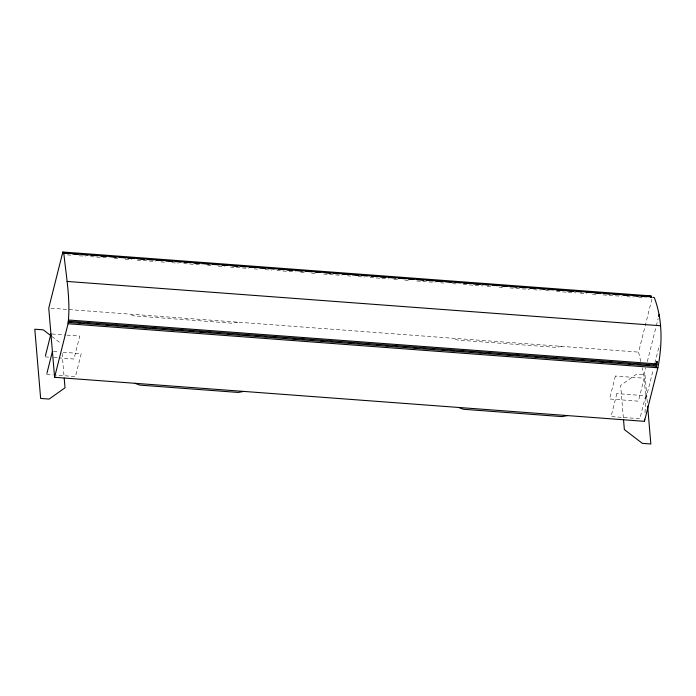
<?xml version="1.0" encoding="UTF-8"?>
<svg xmlns="http://www.w3.org/2000/svg" width="696" height="696" viewBox="0 0 696 696"><rect width="100%" height="100%" fill="white"/><g stroke="black" fill="none" stroke-linecap="round" stroke-linejoin="round"><path stroke-width="0.52" stroke-dasharray="3.48 2.61" d="M645.001 412.737L645.905 398.764L643.913 375.188L642.225 367.845M640.772 361.555L638.597 352.115L652.048 298.558L650.351 298.436M643.913 375.188L645.766 367.845M647.341 361.546L656.041 326.911M656.311 325.858L658.155 318.507M645.905 398.764L653.292 369.376M654.875 363.077L659.356 345.233M237.901 322.196L232.464 323.231L133.815 315.862L129.091 314.07M561.646 346.364L556.208 347.4L457.559 340.031L452.826 338.247M67.46 254.91L72.715 255.31M79.031 255.78L85.338 256.25M90.602 256.641L108.959 258.016M114.379 258.416L118.711 258.738M125.219 259.225L131.718 259.712M137.138 260.113L155.556 261.487M160.976 261.896L166.396 262.296M171.816 262.705L178.315 263.192M183.735 263.593L202.162 264.967M207.573 265.376L212.993 265.776M218.413 266.185L224.912 266.672M230.333 267.073L248.759 268.447M254.17 268.856L259.591 269.256M265.011 269.665L271.51 270.152M276.93 270.553L295.356 271.927M300.776 272.336L306.188 272.736M311.608 273.145L317.028 273.545M323.527 274.033L341.954 275.407M347.374 275.807L352.785 276.216M358.205 276.616L364.713 277.104M370.124 277.513L380.964 278.322M382.052 278.4L388.551 278.887M393.971 279.287L399.391 279.696M404.802 280.096L410.222 280.505M416.73 280.993L435.148 282.367M440.568 282.767L444.901 283.089M452.487 283.663L457.907 284.064M463.327 284.473L474.159 285.282M475.246 285.36L482.833 285.925M487.165 286.247L492.585 286.656M499.084 287.135L503.417 287.465M509.924 287.944L529.43 289.405M533.762 289.727L540.261 290.215M545.681 290.615L551.101 291.024M556.522 291.424L567.353 292.233M568.441 292.32L576.027 292.885M580.36 293.207L586.867 293.695M592.279 294.095L596.62 294.417M603.119 294.904L621.537 296.279M626.878 296.679L633.282 297.157M638.615 297.557L643.948 297.958M50.912 308.232L638.597 352.115M51.991 333.984L65.868 335.02M66.938 335.098L79.744 336.055L73.976 359.014L59.038 357.901M53.479 351.541L58.812 351.941M63.084 352.263L81.223 353.611L75.464 376.571L54.114 374.979M45.162 356.865L49.433 357.178M53.696 357.5L57.968 357.822M46.649 374.422L53.053 374.9M51.852 336.429L61.283 343.659M647.367 402.897L644.992 374.779L636.518 374.144L620.632 385.419L623.451 418.792M62.101 353.35L64.102 377.032M615.36 376.049L609.592 398.999L638.406 401.157L644.174 378.198L615.36 376.049M616.839 393.605L611.071 416.556L639.885 418.705L645.653 395.754L616.839 393.605"/><path stroke-width="1.04" d="M653.448 364.878L655.832 363.965L656.972 361.615L656.545 366.314L68.382 322.396L68.338 321.848M62.579 253.727L62.831 252.004L650.986 295.913L651.5 296.879L63.336 252.97L62.196 254.519L48.746 308.076L54.593 377.293L644.444 421.332L644.583 419.183M656.65 364.765L656.972 361.615M54.593 377.293L68.043 323.744C70.774 300.385 66.224 276.677 63.832 253.483L63.336 252.97M656.206 367.653L656.493 365.765L656.545 366.314M644.444 421.332L657.903 367.784C662.314 344.607 662.81 319.856 654.292 297.566L652.761 297.357M45.423 355.821L50.93 333.906M46.91 373.378L52.409 351.463M68.382 322.396L68.573 320.003L655.649 363.834M658.677 316.41L659.208 314.314M650.743 297.636L651.5 296.879L647.602 295.661M243.757 391.422L238.31 392.448L139.67 385.088L134.937 383.296M567.492 415.59L562.055 416.617L463.405 409.257L458.681 407.465M69.435 253.701L62.936 253.214L62.831 252.004M72.68 253.944L78.1 254.353M81.345 254.588L87.844 255.075M91.098 255.319L97.597 255.806M100.842 256.05L106.262 256.45M109.507 256.694L116.006 257.181M119.26 257.424L125.759 257.911M127.925 258.068L134.424 258.555M137.669 258.799L144.168 259.286M147.421 259.521L152.833 259.93M156.087 260.173L162.586 260.661M165.831 260.904L172.33 261.383M175.583 261.626L180.995 262.035M184.249 262.279L190.748 262.757M193.993 263.001L199.413 263.41M202.658 263.654L209.157 264.132M212.411 264.376L218.909 264.863M222.154 265.106L227.575 265.507M231.907 265.837L237.319 266.237M240.572 266.481L245.984 266.881M249.238 267.125L255.736 267.612M258.982 267.856L265.481 268.343M268.734 268.586L274.146 268.987M278.478 269.308L283.898 269.717M287.144 269.961L292.564 270.361M295.809 270.605L302.308 271.092M305.561 271.336L312.06 271.814M315.314 272.058L320.725 272.467M325.058 272.788L330.478 273.189M333.723 273.432L339.143 273.841M342.389 274.085L348.887 274.563M352.141 274.807L358.64 275.294M361.885 275.538L367.305 275.938M371.638 276.269L377.049 276.669M380.303 276.912L385.715 277.312M388.968 277.556L395.467 278.043M398.712 278.287L405.211 278.774M408.465 279.018L413.876 279.418M417.13 279.661L423.629 280.149M426.874 280.392L433.373 280.871M435.539 281.036L442.038 281.523M445.292 281.767L451.791 282.245M455.036 282.489L460.456 282.898M463.701 283.142L470.2 283.62M473.454 283.864L479.953 284.351M483.198 284.594L488.618 284.995M492.951 285.325L498.362 285.725M501.616 285.969L507.027 286.369M510.281 286.613L516.78 287.1M520.025 287.344L526.524 287.831M529.778 288.074L535.189 288.475M539.522 288.796L544.942 289.205M548.187 289.449L553.607 289.849M556.852 290.093L563.351 290.58M566.605 290.824L573.104 291.302M576.349 291.546L581.769 291.955M586.102 292.276L591.513 292.685M594.767 292.92L600.178 293.329M603.432 293.573L609.931 294.06M613.176 294.295L619.675 294.782M622.929 295.026L628.34 295.435M632.681 295.757L638.093 296.157M641.347 296.4L646.758 296.809M67.051 281.436L660.295 325.728M68.678 321.221L656.841 365.13L656.737 363.921M69.417 321.935L71.584 322.091M78.082 322.579L80.249 322.744M87.835 323.309L90.002 323.466M96.5 323.953L98.667 324.118M106.244 324.684L108.411 324.841M115.997 325.406L118.163 325.571M124.662 326.059L126.829 326.215M134.406 326.781L136.573 326.946M143.071 327.433L146.325 327.677M152.824 328.155L156.069 328.399M162.568 328.886L164.734 329.051M171.233 329.53L173.4 329.695M180.986 330.261L183.152 330.426M189.651 330.905L192.905 331.148M199.404 331.635L202.649 331.879M209.148 332.366L211.314 332.523M217.813 333.01L219.98 333.175M227.566 333.741L229.732 333.897M237.31 334.463L239.476 334.628M245.975 335.115L249.229 335.359M255.728 335.837L257.894 336.003M264.393 336.49L266.559 336.647M274.137 337.212L276.303 337.377M283.89 337.943L286.056 338.108M292.555 338.587L295.8 338.83M302.299 339.317L304.465 339.483M310.964 339.961L313.13 340.126M320.717 340.692L322.883 340.857M330.461 341.423L332.627 341.579M339.126 342.067L341.292 342.232M348.879 342.797L351.045 342.954M357.544 343.441L359.71 343.606M367.288 344.172L369.454 344.329M377.041 344.894L379.207 345.059M385.706 345.547L387.872 345.703M395.45 346.269L397.616 346.434M404.115 346.921L406.281 347.078M413.868 347.643L416.034 347.809M423.612 348.374L425.778 348.539M432.277 349.018L434.443 349.183M442.03 349.749L444.196 349.914M450.695 350.392L453.94 350.636M460.439 351.123L463.693 351.367M470.192 351.854L472.358 352.011M478.857 352.498L481.023 352.663M488.601 353.229L490.767 353.385M498.353 353.951L500.52 354.116M507.019 354.603L510.272 354.847M516.771 355.325L518.938 355.491M525.437 355.978L527.603 356.135M535.18 356.709L537.347 356.865M544.933 357.431L547.1 357.596M553.598 358.083L556.843 358.318M563.342 358.805L565.509 358.971M572.008 359.458L574.174 359.615M581.76 360.18L583.927 360.345M591.504 360.911L593.671 361.067M600.169 361.555L603.423 361.798M609.922 362.285L612.088 362.442M618.587 362.929L620.754 363.095M628.331 363.66L630.498 363.817M638.084 364.391L640.25 364.547M646.749 365.035L648.916 365.2M68.043 323.744L657.903 367.784M50.991 335.768L43.274 329.852L34.8 329.217L40.646 398.443L49.12 399.078L65.015 387.803L64.197 378.111M650.986 295.913L651.091 297.131M647.645 406.142L650.838 443.996L642.365 443.369L624.356 429.562L623.538 419.871"/></g></svg>
